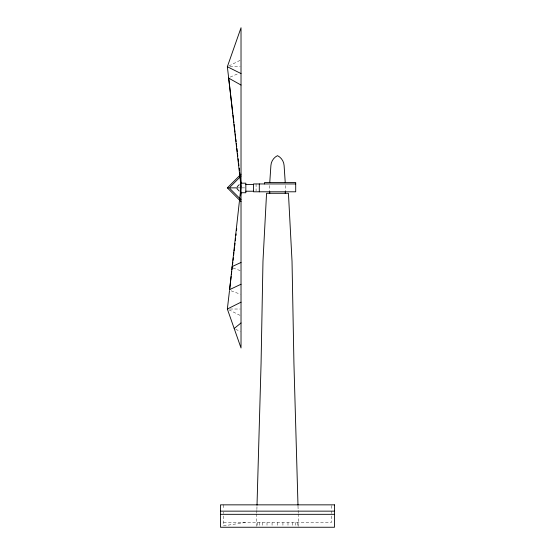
<?xml version="1.0" encoding="UTF-8"?>
<svg xmlns="http://www.w3.org/2000/svg" width="555" height="555" viewBox="0 0 555 555"><rect width="100%" height="100%" fill="white"/><g stroke="black" fill="none" stroke-linecap="round" stroke-linejoin="round"><path stroke-width="0.42" stroke-dasharray="2.77 2.08" d="M256.771 513.84L256.521 527.25M256.792 512.973L256.868 510.378M256.889 509.511L256.993 506.056M228.868 65.969L241.023 59.884M230.186 77.09L238.699 73.413M245.352 522.491L223.589 525.842L223.589 514.325M229.909 66.725L240.169 66.725M237.602 187.868L241.023 187.868M241.827 187.868L245.032 187.868M229.909 309.017L240.169 309.017M223.589 522.491L331.411 522.491L331.411 514.325M233.01 267.982L240.225 270.625M231.081 290.813L240.259 294.178M228.868 309.773L240.266 315.476M235.702 329.261L240.266 331.543M298.007 506.056L298.111 509.511M298.132 510.378L298.208 512.973M298.229 513.84L298.479 527.25M331.411 505.633L331.411 509.573M331.411 511.148L331.411 513.535M297.764 522.491L297.764 527.25M295.669 522.491L295.669 527.25M292.332 522.491L292.332 527.25M287.99 522.491L287.99 527.25M285.235 185.516L285.235 191.01M282.932 522.491L282.932 527.25M277.5 522.491L277.5 527.25M272.068 522.491L272.068 527.25M269.765 185.516L269.765 191.01M267.01 522.491L267.01 527.25M262.668 522.491L262.668 527.25M259.331 522.491L259.331 527.25M257.236 522.491L257.236 527.25M256.077 183.948L256.077 191.01M223.589 504.849L223.589 509.573M223.589 511.946L223.589 513.535"/><path stroke-width="0.83" d="M257.014 505.189L261.072 363.324L262.973 261.315L266.56 193.293L288.44 193.293L292.027 261.315L293.928 363.324L297.986 505.189M232.205 267.69L232.08 266.615L241.023 262.453M269.765 182.498L270.902 165.48C271.152 161.339 273.761 157.453 277.5 155.65C281.239 157.453 283.848 161.339 284.098 165.48L285.235 182.498M231.144 276.522L229.562 290.05L241.023 186.612L228.639 77.762M232.788 113.262L227.349 66.725L241.023 27.75L241.023 347.992L227.349 309.017L229.465 290.875M231.345 274.829L231.74 271.444M231.941 269.751L232.233 267.212M232.538 264.652L232.836 262.092M233.031 260.385L233.336 257.825M233.634 255.258L233.932 252.698M234.134 250.992L234.529 247.579M234.73 245.872L235.029 243.312M235.334 240.745L235.632 238.185M235.93 235.625L236.132 233.919M236.527 230.505L236.728 228.799M240.62 195.499L241.023 192.085M237.235 186.681L239.205 184.697M229.853 187.236L241.023 176.053M241.023 201.611L227.349 187.868L241.023 174.194M234.182 328.504L241.023 322.968M228.639 78.088L241.023 85.047M227.349 309.017L241.023 302.177M229.506 289.675L241.023 284.243M241.023 183.171L245.83 183.171L245.83 192.738L241.023 192.738M295.704 183.948L253.496 183.948L253.496 191.794L295.704 191.794L295.704 182.498L264.548 182.498L264.548 183.948M245.83 184.517L253.517 184.517M227.349 187.868L237.602 187.868M245.83 191.225L253.517 191.225M220.515 511.148L334.485 511.148M220.515 514.325L334.485 514.325M227.349 66.725L241.023 73.565M239.205 191.045L236.964 188.672M229.846 188.499L241.023 199.661M232.989 114.982L233.891 122.704M234.092 124.424L235.001 132.145M235.202 133.866L235.597 137.3M235.799 139.014L236.104 141.594M236.305 143.308L236.707 146.742M236.909 148.463L237.311 151.897M237.505 153.61L237.811 156.184M238.109 158.758L238.414 161.339M238.615 163.052L238.914 165.626M239.219 168.207L239.517 170.78M239.718 172.494L240.017 175.075M240.322 177.649L241.023 183.656M285.235 191.794L285.235 193.293M269.765 191.794L269.765 193.293M259.296 183.948L259.296 191.794M240.391 183.941L240.391 191.801M334.485 504.849L220.515 504.849L220.515 527.25L334.485 527.25L334.485 504.849"/></g></svg>
